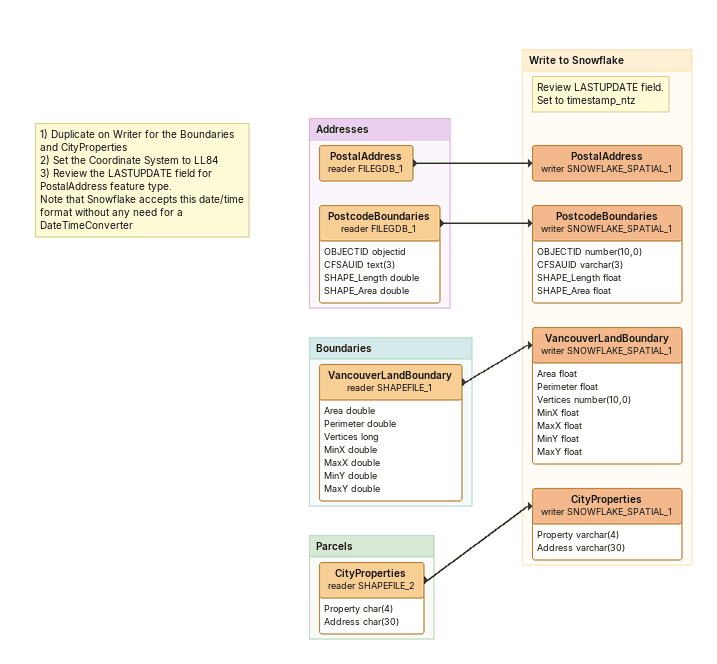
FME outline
Note: 1) Duplicate on Writer for the Boundaries and CityProperties / 2) Set the Coordinate System to LL84 / 3) Review the LASTUPDATE field for PostalAddress feature type. / Note that Snowflake accepts this date/time format without any need for a DateTimeConverter

Bookmark: Addresses
PostalAddress (reader FILEGDB_1)
    -> PostalAddress (writer SNOWFLAKE_SPATIAL_1)
PostcodeBoundaries (reader FILEGDB_1)
    attributes: OBJECTID objectid, CFSAUID text(3), SHAPE_Length double, SHAPE_Area double
    -> PostcodeBoundaries (writer SNOWFLAKE_SPATIAL_1)

Bookmark: Write to Snowflake
Note: Review LASTUPDATE field. / Set to timestamp_ntz
PostalAddress (writer SNOWFLAKE_SPATIAL_1)
PostcodeBoundaries (writer SNOWFLAKE_SPATIAL_1)
    attributes: OBJECTID number(10,0), CFSAUID varchar(3), SHAPE_Length float, SHAPE_Area float
VancouverLandBoundary (writer SNOWFLAKE_SPATIAL_1)
    attributes: Area float, Perimeter float, Vertices number(10,0), MinX float, MaxX float, MinY float, MaxY float
CityProperties (writer SNOWFLAKE_SPATIAL_1)
    attributes: Property varchar(4), Address varchar(30)

Bookmark: Boundaries
VancouverLandBoundary (reader SHAPEFILE_1)
    attributes: Area double, Perimeter double, Vertices long, MinX double, MaxX double, MinY double, MaxY double
    -> VancouverLandBoundary (writer SNOWFLAKE_SPATIAL_1)

Bookmark: Parcels
CityProperties (reader SHAPEFILE_2)
    attributes: Property char(4), Address char(30)
    -> CityProperties (writer SNOWFLAKE_SPATIAL_1)
